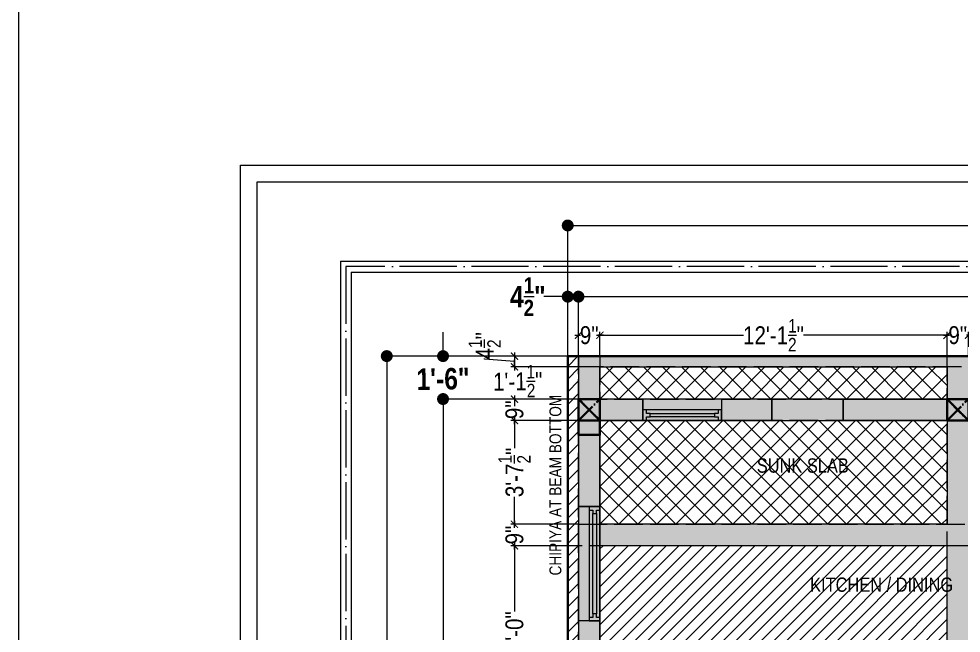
# Model space of a CAD drawing. Header units: millimetres. Extents: x 56222 to 154870, y -176352 to -121287.
# Drawn here: x 147873.1 to 148268.1, y -175837.6 to -175580.1 of the extents above; entities that cross this region are included whole.
import ezdxf

# ---------------------------------------------------------------- set-up
doc = ezdxf.new("R2010")
doc.units = ezdxf.units.MM
doc.header["$MEASUREMENT"] = 0
doc.header["$PDMODE"] = 35
doc.linetypes.add('ACAD_ISO02W100', pattern=[15, 12, -3])
doc.linetypes.add('ACAD_ISO04W100', pattern=[30, 24, -3, 0, -3])
doc.layers.get('Defpoints').update_dxf_attribs({"color": 220})
for name, color, linetype, lineweight in [('COLUMN', 1, 'Continuous', 30), ('COLUMN ( CENTER MARK )_', 5, 'ACAD_ISO04W100', 30), ('FIRST FLOOR ( TEXT )', 7, 'Continuous', 9), ('GROUND FLOOR', 7, 'Continuous', 9), ('GROUND FLOOR  ( PLINE )', 251, 'Continuous', 30), ('GROUND FLOOR ( DW_RAIL )', 7, 'Continuous', 9), ('SECTION', 7, 'Continuous', 9), ('X_SHEET', 7, 'Continuous', 9), ('XX~SLAB ( BEAM )~ ( DIM )', 7, 'Continuous', 9), ('XX~SLAB ( BEAM )~ ( HATCH )', 1, 'Continuous', 9), ('XX~SLAB ( HATCH )', 7, 'Continuous', 9), ('XX~STR BEAM', 5, 'ACAD_ISO02W100', 9)]:
    doc.layers.add(name, color=color, linetype=linetype, lineweight=lineweight)
doc.layers.add('GROUND FLOOR  ( Text )', color=251, linetype='Continuous')
doc.layers.add('XX~SLAB ( HATCH )~ PLINE', color=251, linetype='Continuous', lineweight=9, plot=False)
doc.layers.add('XX~SLAB ( PLINE )', color=251, linetype='Continuous', plot=False)
doc.styles.add("Cn_BT_0'-0", font='swissc.ttf')
doc.styles.add('Cn_BT_7½', font='swissc.ttf', dxfattribs={"height": 7.5})
doc.styles.add('Cn_BT_9 ( BOLD )', font='swisscb.ttf', dxfattribs={"height": 9})
doc.styles.add('KATHA', font='swissc.ttf')
doc.dimstyles.new('Cn_BT_7½', dxfattribs={"dimtxt": 9, "dimasz": 3, "dimexe": 1.5, "dimexo": 0, "dimgap": 0.09, "dimtad": 0, "dimdec": 3, "dimzin": 3, "dimdsep": 46, "dimlunit": 4, "dimtxsty": 'Cn_BT_7½', "dimblk": 'ARCHTICK', "dimcen": 0.09, "dimdle": 1.5, "dimclrd": 251, "dimclre": 251, "dimclrt": 14, "dimadec": 0, "dimazin": 0, "dimtfac": 0.75, "dimtdec": 3, "dimtofl": 0, "dimtmove": 0, "dimatfit": 3, "dimfxl": 0, "dimtolj": 1, "dimtzin": 0, "dimlwd": 15, "dimlwe": 15, "dimarcsym": 0})
doc.dimstyles.new('Cn_BT_9 ( BOLD )', dxfattribs={"dimtxt": 9, "dimasz": 5, "dimexe": 1.5, "dimexo": 0, "dimgap": 0.09, "dimtad": 0, "dimzin": 3, "dimdsep": 46, "dimlunit": 4, "dimtxsty": 'Cn_BT_9 ( BOLD )', "dimblk": 'DOT', "dimcen": 0.09, "dimdle": 1.5, "dimclrd": 251, "dimclre": 251, "dimclrt": 5, "dimadec": 0, "dimazin": 0, "dimtfac": 0.75, "dimtofl": 0, "dimtmove": 0, "dimatfit": 3, "dimfxl": 0, "dimtolj": 1, "dimtzin": 0, "dimlwd": 15, "dimlwe": 15, "dimarcsym": 0})
pattern_1 = [(45, (148103.1876, -176043.9437), (-2.65165, 2.65165), [])]

# ---------------------------------------------------------------- blocks, each defined once
blk = doc.blocks.new('_ArchTick')
at = {"color": 0, "linetype": 'ByBlock', "const_width": 0.15}
blk.add_lwpolyline([(-0.5, -0.5), (0.5, 0.5)], dxfattribs=at)
blk = doc.blocks.new('*D200')
at = {"layer": 'Defpoints', "color": 0, "transparency": 16777216}
for p in [(148103.19, -175721.44), (148080.87, -175725.94), (148107.69, -175725.94)]:
    blk.add_point(p, dxfattribs=at)
at = {"layer": 'XX~SLAB ( BEAM )~ ( DIM )', "color": 251, "lineweight": 15, "transparency": 16777216}
for p, q in [((148103.19, -175721.44), (148079.37, -175721.44)), ((148080.87, -175719.94), (148080.87, -175727.44)), ((148068.36, -175722.66), (148068.36, -175722.48)), ((148080.87, -175723.69), (148068.36, -175722.66)), ((148107.69, -175725.94), (148079.37, -175725.94))]:
    blk.add_line(p, q, dxfattribs=at)
at = {"layer": 'XX~SLAB ( BEAM )~ ( DIM )', "color": 251, "lineweight": 15, "transparency": 16777216, "xscale": 3, "yscale": 3, "zscale": 3}
for p, rotation in [((148080.87, -175721.44), 90), ((148080.87, -175725.94), 270)]:
    blk.add_blockref('_ArchTick', p, dxfattribs=dict(at, rotation=rotation))
at = {"layer": 'XX~SLAB ( BEAM )~ ( DIM )', "color": 14, "transparency": 16777216, "insert": (148068.36, -175717.11), "char_height": 7.5, "attachment_point": 5, "rotation": 90, "style": 'Cn_BT_7½'}
blk.add_mtext('\\A1;4{\\H0.750000x;\\S1/2;}"', dxfattribs=at)
blk = doc.blocks.new('*D199')
at = {"layer": 'Defpoints', "color": 0, "transparency": 16777216}
for p in [(148107.69, -175725.94), (148080.87, -175739.44), (148107.69, -175739.44)]:
    blk.add_point(p, dxfattribs=at)
at = {"layer": 'XX~SLAB ( BEAM )~ ( DIM )', "color": 251, "lineweight": 15, "transparency": 16777216}
for p, q in [((148107.69, -175725.94), (148079.37, -175725.94)), ((148080.87, -175725.94), (148080.87, -175722.94)), ((148107.69, -175739.44), (148079.37, -175739.44)), ((148080.87, -175739.44), (148080.87, -175742.44))]:
    blk.add_line(p, q, dxfattribs=at)
at = {"layer": 'XX~SLAB ( BEAM )~ ( DIM )', "color": 251, "lineweight": 15, "transparency": 16777216, "xscale": 3, "yscale": 3, "zscale": 3}
for p, rotation in [((148080.87, -175725.94), 270), ((148080.87, -175739.44), 90)]:
    blk.add_blockref('_ArchTick', p, dxfattribs=dict(at, rotation=rotation))
at = {"layer": 'XX~SLAB ( BEAM )~ ( DIM )', "color": 14, "transparency": 16777216, "insert": (148082.24, -175732.04), "char_height": 7.5, "attachment_point": 5, "rotation": 1, "style": 'Cn_BT_7½'}
blk.add_mtext('\\A1;1\'-1{\\H0.750000x;\\S1/2;}"', dxfattribs=at)
blk = doc.blocks.new('*D198')
at = {"layer": 'Defpoints', "color": 0, "transparency": 16777216}
for p in [(148107.69, -175739.44), (148080.87, -175748.44), (148107.69, -175748.44)]:
    blk.add_point(p, dxfattribs=at)
at = {"layer": 'XX~SLAB ( BEAM )~ ( DIM )', "color": 251, "lineweight": 15, "transparency": 16777216}
for p, q in [((148080.87, -175737.94), (148080.87, -175740.29)), ((148107.69, -175739.44), (148079.37, -175739.44)), ((148107.69, -175748.44), (148079.37, -175748.44)), ((148080.87, -175749.94), (148080.87, -175747.6))]:
    blk.add_line(p, q, dxfattribs=at)
at = {"layer": 'XX~SLAB ( BEAM )~ ( DIM )', "color": 251, "lineweight": 15, "transparency": 16777216, "xscale": 3, "yscale": 3, "zscale": 3}
for p, rotation in [((148080.87, -175739.44), 90), ((148080.87, -175748.44), 270)]:
    blk.add_blockref('_ArchTick', p, dxfattribs=dict(at, rotation=rotation))
at = {"layer": 'XX~SLAB ( BEAM )~ ( DIM )', "color": 14, "transparency": 16777216, "insert": (148080.87, -175743.94), "char_height": 7.5, "attachment_point": 5, "rotation": 90, "style": 'Cn_BT_7½'}
blk.add_mtext('\\A1;9"', dxfattribs=at)
blk = doc.blocks.new('*D197')
at = {"layer": 'Defpoints', "color": 0, "transparency": 16777216}
for p in [(148107.69, -175748.44), (148080.87, -175791.94), (148107.69, -175791.94)]:
    blk.add_point(p, dxfattribs=at)
at = {"layer": 'XX~SLAB ( BEAM )~ ( DIM )', "color": 251, "lineweight": 15, "transparency": 16777216}
for p, q in [((148107.69, -175748.44), (148079.37, -175748.44)), ((148080.87, -175746.94), (148080.87, -175759.97)), ((148080.87, -175793.44), (148080.87, -175780.42)), ((148107.69, -175791.94), (148079.37, -175791.94))]:
    blk.add_line(p, q, dxfattribs=at)
at = {"layer": 'XX~SLAB ( BEAM )~ ( DIM )', "color": 251, "lineweight": 15, "transparency": 16777216, "xscale": 3, "yscale": 3, "zscale": 3}
for p, rotation in [((148080.87, -175748.44), 90), ((148080.87, -175791.94), 270)]:
    blk.add_blockref('_ArchTick', p, dxfattribs=dict(at, rotation=rotation))
at = {"layer": 'XX~SLAB ( BEAM )~ ( DIM )', "color": 14, "transparency": 16777216, "insert": (148080.87, -175770.19), "char_height": 7.5, "attachment_point": 5, "rotation": 90, "style": 'Cn_BT_7½'}
blk.add_mtext('\\A1;3\'-7{\\H0.750000x;\\S1/2;}"', dxfattribs=at)
blk = doc.blocks.new('*D196')
at = {"layer": 'Defpoints', "color": 0, "transparency": 16777216}
for p in [(148107.69, -175791.94), (148080.87, -175800.94), (148107.69, -175800.94)]:
    blk.add_point(p, dxfattribs=at)
at = {"layer": 'XX~SLAB ( BEAM )~ ( DIM )', "color": 251, "lineweight": 15, "transparency": 16777216}
for p, q in [((148107.69, -175791.94), (148079.37, -175791.94)), ((148080.87, -175790.44), (148080.87, -175792.79)), ((148107.69, -175800.94), (148079.37, -175800.94)), ((148080.87, -175802.44), (148080.87, -175800.1))]:
    blk.add_line(p, q, dxfattribs=at)
at = {"layer": 'XX~SLAB ( BEAM )~ ( DIM )', "color": 251, "lineweight": 15, "transparency": 16777216, "xscale": 3, "yscale": 3, "zscale": 3}
for p, rotation in [((148080.87, -175791.94), 90), ((148080.87, -175800.94), 270)]:
    blk.add_blockref('_ArchTick', p, dxfattribs=dict(at, rotation=rotation))
at = {"layer": 'XX~SLAB ( BEAM )~ ( DIM )', "color": 14, "transparency": 16777216, "insert": (148080.87, -175796.44), "char_height": 7.5, "attachment_point": 5, "rotation": 90, "style": 'Cn_BT_7½'}
blk.add_mtext('\\A1;9"', dxfattribs=at)
blk = doc.blocks.new('*D195')
at = {"layer": 'Defpoints', "color": 0, "transparency": 16777216}
for p in [(148107.69, -175800.94), (148080.87, -175872.94), (148107.69, -175872.94)]:
    blk.add_point(p, dxfattribs=at)
at = {"layer": 'XX~SLAB ( BEAM )~ ( DIM )', "color": 251, "lineweight": 15, "transparency": 16777216}
for p, q in [((148107.69, -175800.94), (148079.37, -175800.94)), ((148080.87, -175799.44), (148080.87, -175828.43)), ((148080.87, -175874.44), (148080.87, -175845.46)), ((148107.69, -175872.94), (148079.37, -175872.94))]:
    blk.add_line(p, q, dxfattribs=at)
at = {"layer": 'XX~SLAB ( BEAM )~ ( DIM )', "color": 251, "lineweight": 15, "transparency": 16777216, "xscale": 3, "yscale": 3, "zscale": 3}
for p, rotation in [((148080.87, -175800.94), 90), ((148080.87, -175872.94), 270)]:
    blk.add_blockref('_ArchTick', p, dxfattribs=dict(at, rotation=rotation))
at = {"layer": 'XX~SLAB ( BEAM )~ ( DIM )', "color": 14, "transparency": 16777216, "insert": (148080.87, -175836.94), "char_height": 7.5, "attachment_point": 5, "rotation": 90, "style": 'Cn_BT_7½'}
blk.add_mtext('\\A1;6\'-0"', dxfattribs=at)
blk = doc.blocks.new('*D191')
at = {"layer": 'Defpoints', "color": 0, "transparency": 16777216}
for p in [(148116.69, -175712.7), (148107.69, -175721.44), (148116.69, -175721.44)]:
    blk.add_point(p, dxfattribs=at)
at = {"layer": 'XX~SLAB ( BEAM )~ ( DIM )', "color": 251, "lineweight": 15, "transparency": 16777216}
for p, q in [((148106.19, -175712.7), (148108.53, -175712.7)), ((148107.69, -175721.44), (148107.69, -175711.2)), ((148118.19, -175712.7), (148115.84, -175712.7)), ((148116.69, -175721.44), (148116.69, -175711.2))]:
    blk.add_line(p, q, dxfattribs=at)
at = {"layer": 'XX~SLAB ( BEAM )~ ( DIM )', "color": 251, "lineweight": 15, "transparency": 16777216, "xscale": 3, "yscale": 3, "zscale": 3, "rotation": 180}
blk.add_blockref('_ArchTick', (148107.69, -175712.7), dxfattribs=at)
at = {"layer": 'XX~SLAB ( BEAM )~ ( DIM )', "color": 251, "lineweight": 15, "transparency": 16777216, "xscale": 3, "yscale": 3, "zscale": 3}
blk.add_blockref('_ArchTick', (148116.69, -175712.7), dxfattribs=at)
at = {"layer": 'XX~SLAB ( BEAM )~ ( DIM )', "color": 14, "transparency": 16777216, "insert": (148112.19, -175712.7), "char_height": 7.5, "attachment_point": 5, "style": 'Cn_BT_7½'}
blk.add_mtext('\\A1;9"', dxfattribs=at)
blk = doc.blocks.new('*D190')
at = {"layer": 'Defpoints', "color": 0, "transparency": 16777216}
for p in [(148262.19, -175712.7), (148116.69, -175721.44), (148262.19, -175721.44)]:
    blk.add_point(p, dxfattribs=at)
at = {"layer": 'XX~SLAB ( BEAM )~ ( DIM )', "color": 251, "lineweight": 15, "transparency": 16777216}
for p, q in [((148115.19, -175712.7), (148176.9, -175712.7)), ((148116.69, -175721.44), (148116.69, -175711.2)), ((148263.69, -175712.7), (148201.97, -175712.7)), ((148262.19, -175721.44), (148262.19, -175711.2))]:
    blk.add_line(p, q, dxfattribs=at)
at = {"layer": 'XX~SLAB ( BEAM )~ ( DIM )', "color": 251, "lineweight": 15, "transparency": 16777216, "xscale": 3, "yscale": 3, "zscale": 3, "rotation": 180}
blk.add_blockref('_ArchTick', (148116.69, -175712.7), dxfattribs=at)
at = {"layer": 'XX~SLAB ( BEAM )~ ( DIM )', "color": 251, "lineweight": 15, "transparency": 16777216, "xscale": 3, "yscale": 3, "zscale": 3}
blk.add_blockref('_ArchTick', (148262.19, -175712.7), dxfattribs=at)
at = {"layer": 'XX~SLAB ( BEAM )~ ( DIM )', "color": 14, "transparency": 16777216, "insert": (148189.44, -175712.7), "char_height": 7.5, "attachment_point": 5, "style": 'Cn_BT_7½'}
blk.add_mtext('\\A1;12\'-1{\\H0.750000x;\\S1/2;}"', dxfattribs=at)
blk = doc.blocks.new('*D189')
at = {"layer": 'Defpoints', "color": 0, "transparency": 16777216}
for p in [(148271.19, -175712.7), (148262.19, -175721.44), (148271.19, -175721.44)]:
    blk.add_point(p, dxfattribs=at)
at = {"layer": 'XX~SLAB ( BEAM )~ ( DIM )', "color": 251, "lineweight": 15, "transparency": 16777216}
for p, q in [((148260.69, -175712.7), (148263.03, -175712.7)), ((148262.19, -175721.44), (148262.19, -175711.2)), ((148272.69, -175712.7), (148270.34, -175712.7)), ((148271.19, -175721.44), (148271.19, -175711.2))]:
    blk.add_line(p, q, dxfattribs=at)
at = {"layer": 'XX~SLAB ( BEAM )~ ( DIM )', "color": 251, "lineweight": 15, "transparency": 16777216, "xscale": 3, "yscale": 3, "zscale": 3, "rotation": 180}
blk.add_blockref('_ArchTick', (148262.19, -175712.7), dxfattribs=at)
at = {"layer": 'XX~SLAB ( BEAM )~ ( DIM )', "color": 251, "lineweight": 15, "transparency": 16777216, "xscale": 3, "yscale": 3, "zscale": 3}
blk.add_blockref('_ArchTick', (148271.19, -175712.7), dxfattribs=at)
at = {"layer": 'XX~SLAB ( BEAM )~ ( DIM )', "color": 14, "transparency": 16777216, "insert": (148266.69, -175712.7), "char_height": 7.5, "attachment_point": 5, "style": 'Cn_BT_7½'}
blk.add_mtext('\\A1;9"', dxfattribs=at)
blk = doc.blocks.new('_Dot')
at = {"color": 0, "linetype": 'ByBlock', "lineweight": -2}
blk.add_line((-0.5, 0), (-1, 0), dxfattribs=at)
at = {"color": 0, "linetype": 'ByBlock', "const_width": 0.5}
blk.add_lwpolyline([(-0.25, 0, 1), (0.25, 0, 1)], format="xyb", close=True, dxfattribs=at)
blk = doc.blocks.new('*D159')
at = {"layer": 'Defpoints', "color": 0, "transparency": 16777216}
for p in [(148103.19, -175721.44), (148050.92, -175739.44), (148107.69, -175739.44)]:
    blk.add_point(p, dxfattribs=at)
at = {"layer": 'XX~SLAB ( BEAM )~ ( DIM )', "color": 251, "lineweight": 15, "transparency": 16777216}
for p, q in [((148050.92, -175716.44), (148050.92, -175711.44)), ((148103.19, -175721.44), (148049.42, -175721.44)), ((148107.69, -175739.44), (148049.42, -175739.44)), ((148050.92, -175744.44), (148050.92, -175749.44))]:
    blk.add_line(p, q, dxfattribs=at)
at = {"layer": 'XX~SLAB ( BEAM )~ ( DIM )', "color": 251, "lineweight": 15, "transparency": 16777216, "xscale": 5, "yscale": 5, "zscale": 5}
for p, rotation in [((148050.92, -175721.44), 270), ((148050.92, -175739.44), 90)]:
    blk.add_blockref('_Dot', p, dxfattribs=dict(at, rotation=rotation))
at = {"layer": 'XX~SLAB ( BEAM )~ ( DIM )', "color": 5, "transparency": 16777216, "insert": (148050.92, -175731.05), "char_height": 9, "attachment_point": 5, "rotation": 1, "style": 'Cn_BT_9 ( BOLD )'}
blk.add_mtext('\\A1;1\'-6"', dxfattribs=at)
blk = doc.blocks.new('*D158')
at = {"layer": 'Defpoints', "color": 0, "transparency": 16777216}
for p in [(148107.69, -175739.44), (148050.92, -176031.94), (148107.69, -176031.94)]:
    blk.add_point(p, dxfattribs=at)
at = {"layer": 'XX~SLAB ( BEAM )~ ( DIM )', "color": 251, "lineweight": 15, "transparency": 16777216}
for p, q in [((148107.69, -175739.44), (148049.42, -175739.44)), ((148050.92, -175744.44), (148050.92, -175870.07)), ((148050.92, -176026.94), (148050.92, -175901.32)), ((148107.69, -176031.94), (148049.42, -176031.94))]:
    blk.add_line(p, q, dxfattribs=at)
at = {"layer": 'XX~SLAB ( BEAM )~ ( DIM )', "color": 251, "lineweight": 15, "transparency": 16777216, "xscale": 5, "yscale": 5, "zscale": 5}
for p, rotation in [((148050.92, -175739.44), 90), ((148050.92, -176031.94), 270)]:
    blk.add_blockref('_Dot', p, dxfattribs=dict(at, rotation=rotation))
at = {"layer": 'XX~SLAB ( BEAM )~ ( DIM )', "color": 5, "transparency": 16777216, "insert": (148050.92, -175885.69), "char_height": 9, "attachment_point": 5, "rotation": 90, "style": 'Cn_BT_9 ( BOLD )'}
blk.add_mtext('\\A1;24\'-4{\\H0.750000x;\\S1/2;}"', dxfattribs=at)
blk = doc.blocks.new('*D156')
at = {"layer": 'Defpoints', "color": 0, "transparency": 16777216}
for p in [(148107.69, -175696.52), (148103.19, -175721.44), (148107.69, -175721.44)]:
    blk.add_point(p, dxfattribs=at)
at = {"layer": 'XX~SLAB ( BEAM )~ ( DIM )', "color": 251, "lineweight": 15, "transparency": 16777216}
for p, q in [((148098.19, -175696.52), (148093.19, -175696.52)), ((148103.19, -175721.44), (148103.19, -175695.02)), ((148107.69, -175721.44), (148107.69, -175695.02)), ((148112.69, -175696.52), (148117.69, -175696.52))]:
    blk.add_line(p, q, dxfattribs=at)
at = {"layer": 'XX~SLAB ( BEAM )~ ( DIM )', "color": 251, "lineweight": 15, "transparency": 16777216, "xscale": 5, "yscale": 5, "zscale": 5}
blk.add_blockref('_Dot', (148103.19, -175696.52), dxfattribs=at)
at = {"layer": 'XX~SLAB ( BEAM )~ ( DIM )', "color": 251, "lineweight": 15, "transparency": 16777216, "xscale": 5, "yscale": 5, "zscale": 5, "rotation": 180}
blk.add_blockref('_Dot', (148107.69, -175696.52), dxfattribs=at)
at = {"layer": 'XX~SLAB ( BEAM )~ ( DIM )', "color": 5, "transparency": 16777216, "insert": (148086.49, -175696.52), "char_height": 9, "attachment_point": 5, "style": 'Cn_BT_9 ( BOLD )'}
blk.add_mtext('\\A1;4{\\H0.750000x;\\S1/2;}"', dxfattribs=at)
blk = doc.blocks.new('*D155')
at = {"layer": 'Defpoints', "color": 0, "transparency": 16777216}
for p in [(148508.19, -175696.52), (148107.69, -175721.44), (148508.19, -175721.44)]:
    blk.add_point(p, dxfattribs=at)
at = {"layer": 'XX~SLAB ( BEAM )~ ( DIM )', "color": 251, "lineweight": 15, "transparency": 16777216}
for p, q in [((148107.69, -175721.44), (148107.69, -175695.02)), ((148112.69, -175696.52), (148292.3, -175696.52)), ((148503.19, -175696.52), (148323.58, -175696.52)), ((148508.19, -175721.44), (148508.19, -175695.02))]:
    blk.add_line(p, q, dxfattribs=at)
at = {"layer": 'XX~SLAB ( BEAM )~ ( DIM )', "color": 251, "lineweight": 15, "transparency": 16777216, "xscale": 5, "yscale": 5, "zscale": 5, "rotation": 180}
blk.add_blockref('_Dot', (148107.69, -175696.52), dxfattribs=at)
at = {"layer": 'XX~SLAB ( BEAM )~ ( DIM )', "color": 251, "lineweight": 15, "transparency": 16777216, "xscale": 5, "yscale": 5, "zscale": 5}
blk.add_blockref('_Dot', (148508.19, -175696.52), dxfattribs=at)
at = {"layer": 'XX~SLAB ( BEAM )~ ( DIM )', "color": 5, "transparency": 16777216, "insert": (148307.94, -175696.52), "char_height": 9, "attachment_point": 5, "style": 'Cn_BT_9 ( BOLD )'}
blk.add_mtext('\\A1;33\'-4{\\H0.750000x;\\S1/2;}"', dxfattribs=at)
blk = doc.blocks.new('*D154')
at = {"layer": 'Defpoints', "color": 0, "transparency": 16777216}
for p in [(148103.19, -175721.44), (148027.34, -176043.94), (148103.19, -176043.94)]:
    blk.add_point(p, dxfattribs=at)
at = {"layer": 'XX~SLAB ( BEAM )~ ( DIM )', "color": 251, "lineweight": 15, "transparency": 16777216}
for p, q in [((148103.19, -175721.44), (148025.84, -175721.44)), ((148027.34, -175726.44), (148027.34, -175864.07)), ((148027.34, -176038.94), (148027.34, -175901.31)), ((148103.19, -176043.94), (148025.84, -176043.94))]:
    blk.add_line(p, q, dxfattribs=at)
at = {"layer": 'XX~SLAB ( BEAM )~ ( DIM )', "color": 251, "lineweight": 15, "transparency": 16777216, "xscale": 5, "yscale": 5, "zscale": 5}
for p, rotation in [((148027.34, -175721.44), 90), ((148027.34, -176043.94), 270)]:
    blk.add_blockref('_Dot', p, dxfattribs=dict(at, rotation=rotation))
at = {"layer": 'XX~SLAB ( BEAM )~ ( DIM )', "color": 5, "transparency": 16777216, "insert": (148027.34, -175882.69), "char_height": 9, "attachment_point": 5, "rotation": 90, "style": 'Cn_BT_9 ( BOLD )'}
blk.add_mtext('\\A1;26\'-10{\\H0.750000x;\\S1/2;}"', dxfattribs=at)
blk = doc.blocks.new('*D153')
at = {"layer": 'Defpoints', "color": 0, "transparency": 16777216}
for p in [(148508.19, -175666.69), (148103.19, -175721.44), (148508.19, -175721.44)]:
    blk.add_point(p, dxfattribs=at)
at = {"layer": 'XX~SLAB ( BEAM )~ ( DIM )', "color": 251, "lineweight": 15, "transparency": 16777216}
for p, q in [((148103.19, -175721.44), (148103.19, -175665.19)), ((148108.19, -175666.69), (148292.12, -175666.69)), ((148503.19, -175666.69), (148319.26, -175666.69)), ((148508.19, -175721.44), (148508.19, -175665.19))]:
    blk.add_line(p, q, dxfattribs=at)
at = {"layer": 'XX~SLAB ( BEAM )~ ( DIM )', "color": 251, "lineweight": 15, "transparency": 16777216, "xscale": 5, "yscale": 5, "zscale": 5, "rotation": 180}
blk.add_blockref('_Dot', (148103.19, -175666.69), dxfattribs=at)
at = {"layer": 'XX~SLAB ( BEAM )~ ( DIM )', "color": 251, "lineweight": 15, "transparency": 16777216, "xscale": 5, "yscale": 5, "zscale": 5}
blk.add_blockref('_Dot', (148508.19, -175666.69), dxfattribs=at)
at = {"layer": 'XX~SLAB ( BEAM )~ ( DIM )', "color": 5, "transparency": 16777216, "insert": (148305.69, -175666.69), "char_height": 9, "attachment_point": 5, "style": 'Cn_BT_9 ( BOLD )'}
blk.add_mtext('\\A1;33\'-9"', dxfattribs=at)

msp = doc.modelspace()

# ---------------------------------------------------------------- hatches: boundary and pattern name
at = {"layer": 'XX~SLAB ( BEAM )~ ( HATCH )'}
h = msp.add_hatch(dxfattribs=at)
h.set_pattern_fill('AR-CONC', color=256, style=0)
h.set_pattern_definition([(50, (148103.1876, -176043.9437), (7.1726, -0.62752), [0.75, -8.25]), (355, (148103.1876, -176043.944), (-1.38751, 7.52192), [0.6, -6.6]), (100.4514, (148103.785, -176043.996), (5.78509, 6.8944), [0.6374, -7.01142]), (46.1842, (148103.188, -176041.944), (10.67241, -1.65519), [1.125, -12.375]), (96.6356, (148104.077, -176042.082), (9.34663, 9.74118), [0.9561, -10.51713]), (351.1842, (148103.188, -176041.944), (9.34662, 9.74119), [0.9, -9.9]), (21, (148104.1876, -176042.4437), (5.96907, -4.02619), [0.75, -8.25]), (326, (148104.1876, -176042.444), (2.43315, 7.2515), [0.6, -6.6]), (71.4514, (148104.685, -176042.779), (8.40223, 3.225305), [0.6374, -7.01142]), (37.5, (148103.1876, -176043.9437), (0.121599, 3.328939), [0, -6.52, 0, -6.7, 0, -6.625]), (7.5, (148103.1876, -176043.9437), (2.630695, 3.944117), [0, -3.82, 0, -6.37, 0, -2.525]), (327.5, (148100.9576, -176043.9437), (5.338224, -0.225549), [0, -2.5, 0, -7.8, 0, -10.35]), (317.5, (148099.9576, -176043.9437), (5.83186, 1.00105), [0, -3.25, 0, -5.18, 0, -7.35])])
h.paths.add_polyline_path([(148103.1876, -175721.4437), (148508.1876, -175721.4437), (148508.1872, -176031.9437), (148499.1875, -176031.9437), (148499.1876, -176013.9437), (148418.1876, -176013.9437), (148418.1876, -176031.9437), (148262.1876, -176031.9437), (148262.1876, -176043.9437), (148103.1876, -176043.9437)])
h.paths.add_polyline_path([(148262.1876, -176043.9437), (148116.6876, -176043.9437), (148116.6876, -176031.9437), (148262.1876, -176031.9437)], flags=17)
h.paths.add_polyline_path([(148107.6876, -176043.9437), (148103.1876, -176043.9437), (148103.1876, -175721.4437), (148107.6876, -175721.4437)], flags=16)
h.paths.add_polyline_path([(148116.6876, -175872.9437), (148262.1876, -175872.9437), (148262.1876, -175800.9437), (148116.6876, -175800.9437)], flags=16)
h.paths.add_polyline_path([(148116.6876, -175748.4437), (148262.1876, -175748.4437), (148262.1876, -175791.9437), (148116.6876, -175791.9437)], flags=16)
h.paths.add_polyline_path([(148116.6876, -175725.9437), (148262.1876, -175725.9437), (148262.1876, -175739.4437), (148116.6876, -175739.4437)], flags=16)
h.paths.add_polyline_path([(148271.1876, -175725.9437), (148340.1876, -175725.9437), (148340.1876, -175739.4437), (148271.1876, -175739.4437)], flags=16)
h.paths.add_polyline_path([(148271.1876, -175748.4437), (148340.1876, -175748.4437), (148340.1876, -175791.9437), (148271.1876, -175791.9437)], flags=16)
h.paths.add_polyline_path([(148349.1876, -175748.4437), (148499.1876, -175748.4437), (148499.1876, -175877.4437), (148349.1876, -175877.4437)], flags=16)
h.paths.add_polyline_path([(148271.1876, -175877.4437), (148340.1876, -175877.4437), (148340.1876, -175800.9437), (148271.1876, -175800.9437)], flags=16)
h.paths.add_polyline_path([(148349.1876, -175725.9437), (148499.1876, -175725.9437), (148499.1876, -175739.4437), (148349.1876, -175739.4437)], flags=16)
h.paths.add_polyline_path([(148418.1876, -175886.4437), (148499.1876, -175886.4437), (148499.1876, -176004.9437), (148418.1876, -176004.9437)], flags=16)
h.paths.add_polyline_path([(148271.1876, -175886.4437), (148409.1876, -175886.4437), (148409.1876, -175917.9437), (148271.1876, -175917.9437)], flags=16)
h.paths.add_polyline_path([(148271.1876, -175926.9437), (148409.1876, -175926.9437), (148409.1876, -176031.9437), (148271.1876, -176031.9437)], flags=16)
h.paths.add_polyline_path([(148116.6876, -176022.9437), (148262.1876, -176022.9437), (148262.1876, -175881.9437), (148116.6876, -175881.9437)], flags=16)
at = {"layer": 'XX~SLAB ( HATCH )'}
h = msp.add_hatch(dxfattribs=at)
h.set_pattern_fill('ANSI31', color=5, scale=30, style=0)
h.set_pattern_definition(pattern_1)
h.paths.add_polyline_path([(148107.6876, -176043.9437), (148103.1876, -176043.9437), (148103.1876, -175721.4437), (148107.6876, -175721.4437)])
h = msp.add_hatch(dxfattribs=at)
h.set_pattern_fill('ANSI31', color=6, scale=30, style=0)
h.set_pattern_definition(pattern_1)
h.paths.add_polyline_path([(148107.6876, -176043.9437), (148103.1876, -176043.9437), (148103.1876, -175721.4437), (148107.6876, -175721.4437)])
h = msp.add_hatch(dxfattribs=at)
h.set_pattern_fill('ANSI37', color=5, scale=45, style=0)
h.set_pattern_definition([(45, (148116.6876, -175739.4437), (-3.97748, 3.97748), []), (135, (148116.6876, -175739.4437), (-3.97748, -3.97748), [])])
h.paths.add_polyline_path([(148116.6876, -175725.9437), (148262.1876, -175725.9437), (148262.1876, -175739.4437), (148116.6876, -175739.4437)])
h = msp.add_hatch(dxfattribs=at)
h.set_pattern_fill('ANSI37', color=5, scale=45, style=0)
h.set_pattern_definition([(45, (148116.6876, -175791.9437), (-3.97748, 3.97748), []), (135, (148116.6876, -175791.9437), (-3.97748, -3.97748), [])])
h.paths.add_polyline_path([(148116.6876, -175748.4437), (148262.1876, -175748.4437), (148262.1876, -175791.9437), (148116.6876, -175791.9437)])
h = msp.add_hatch(dxfattribs=at)
h.set_pattern_fill('ANSI31', color=256, scale=30, style=0)
h.set_pattern_definition([(45, (148116.6876, -175971.9437), (-2.65165, 2.65165), [])])
h.paths.add_polyline_path([(148116.6876, -175872.9437), (148262.1876, -175872.9437), (148262.1876, -175800.9437), (148116.6876, -175800.9437)])

# ---------------------------------------------------------------- linework, layer by layer
at = {"layer": 'COLUMN'}
for points in [[(148107.6876, -175739.4437), (148116.6876, -175739.4437), (148116.6876, -175754.4437), (148107.6876, -175754.4437)], [(148262.1876, -175739.4437), (148271.1876, -175739.4437), (148271.1876, -175748.4437), (148262.1876, -175748.4437)]]:
    msp.add_lwpolyline(points, close=True, dxfattribs=at)
at = {"layer": 'COLUMN ( CENTER MARK )_', "ltscale": 0.35}
for points in [[(148116.6876, -175739.4437), (148116.6876, -175748.4437), (148107.6876, -175748.4437), (148116.6876, -175739.4437), (148107.6876, -175739.4437), (148116.6876, -175748.4437), (148107.6876, -175739.4437), (148107.6876, -175748.4437), (148116.6876, -175748.4437)], [(148271.1876, -175739.4437), (148271.1876, -175748.4437), (148262.1876, -175748.4437), (148271.1876, -175739.4437), (148262.1876, -175739.4437), (148271.1876, -175748.4437), (148262.1876, -175739.4437), (148262.1876, -175748.4437), (148271.1876, -175748.4437)]]:
    msp.add_lwpolyline(points, close=True, dxfattribs=at)
at = {"layer": 'GROUND FLOOR'}
for p, q in [((148007.9376, -175681.6937), (148508.1876, -175681.6937)), ((148007.9376, -175681.6937), (148007.9376, -176148.6937)), ((148012.4376, -175686.1937), (148508.1876, -175686.1937)), ((148012.4376, -175686.1937), (148012.4376, -176144.1937)), ((148107.6876, -175739.4437), (148107.6876, -176031.9437)), ((148508.1876, -175739.4437), (148107.6876, -175739.4437)), ((148134.6876, -175739.4437), (148134.6876, -175748.4437)), ((148167.6876, -175739.4437), (148167.6876, -175748.4437)), ((148188.6876, -175739.4437), (148188.6876, -175748.4437)), ((148218.6876, -175739.4437), (148218.6876, -175748.4437)), ((148116.6876, -175748.4437), (148116.6876, -175868.4437)), ((148188.6876, -175748.4437), (148116.6876, -175748.4437)), ((148344.6876, -175748.4437), (148218.6876, -175748.4437)), ((148116.6876, -175784.4437), (148107.6876, -175784.4437)), ((148116.6876, -175832.4437), (148107.6876, -175832.4437))]:
    msp.add_line(p, q, dxfattribs=at)
at = {"layer": 'GROUND FLOOR', "linetype": 'ACAD_ISO02W100', "ltscale": 0.7}
msp.add_line((148107.6876, -175739.4437), (148107.6876, -175721.4437), dxfattribs=at)
at = {"layer": 'GROUND FLOOR', "color": 1, "linetype": 'ACAD_ISO04W100'}
msp.add_lwpolyline([(148508.1876, -175683.9437), (148010.1876, -175683.9437), (148010.1876, -176146.4437), (148508.1876, -176146.4437)], dxfattribs=at)
at = {"layer": 'GROUND FLOOR', "color": 1, "linetype": 'ACAD_ISO02W100', "ltscale": 0.7}
msp.add_lwpolyline([(148262.1876, -176031.9437), (148262.1876, -176043.9437), (148103.1876, -176043.9437), (148103.1876, -175721.4437), (148508.1876, -175721.4437)], dxfattribs=at)
at = {"layer": 'GROUND FLOOR  ( PLINE )', "lineweight": 9}
for points in [[(148134.6876, -175739.4437), (148107.6876, -175739.4437), (148107.6876, -175784.4437), (148116.6876, -175784.4437), (148116.6876, -175748.4437), (148134.6876, -175748.4437)], [(148188.6876, -175739.4437), (148167.6876, -175739.4437), (148167.6876, -175748.4437), (148188.6876, -175748.4437)], [(148218.6876, -175739.4437), (148397.1876, -175739.4437), (148397.1876, -175748.4437), (148349.1876, -175748.4437), (148349.1876, -175877.4437), (148367.1876, -175877.4437), (148367.1876, -175881.9437), (148308.6876, -175881.9437), (148308.6876, -175877.4437), (148344.6876, -175877.4437), (148344.6876, -175748.4437), (148218.6876, -175748.4437)], [(148116.6876, -175872.9437), (148176.6876, -175872.9437), (148176.6876, -175868.4437), (148116.6876, -175868.4437), (148116.6876, -175832.4437), (148107.6876, -175832.4437), (148107.6876, -175911.9437), (148116.6876, -175911.9437)]]:
    msp.add_lwpolyline(points, close=True, dxfattribs=at)
at = {"layer": 'GROUND FLOOR ( DW_RAIL )'}
for points in [[(148167.6876, -175743.9437), (148166.1876, -175743.9437), (148166.1876, -175745.4437), (148164.6876, -175745.4437), (148164.6876, -175746.9437), (148137.6876, -175746.9437), (148137.6876, -175745.4437), (148136.1876, -175745.4437), (148136.1876, -175743.9437), (148134.6876, -175743.9437), (148134.6876, -175748.4437), (148136.1876, -175748.4437), (148136.1876, -175746.9437), (148137.6876, -175746.9437), (148137.6876, -175745.4437), (148164.6876, -175745.4437), (148164.6876, -175746.9437), (148166.1876, -175746.9437), (148166.1876, -175748.4437), (148167.6876, -175748.4437), (148167.6876, -175743.9437), (148134.6876, -175743.9437), (148134.6876, -175748.4437), (148167.6876, -175748.4437)], [(148116.6876, -175832.4437), (148116.6876, -175830.9437), (148115.1876, -175830.9437), (148115.1876, -175829.4437), (148113.6876, -175829.4437), (148113.6876, -175787.4437), (148115.1876, -175787.4437), (148115.1876, -175785.9437), (148116.6876, -175785.9437), (148116.6876, -175784.4437), (148112.1876, -175784.4437), (148112.1876, -175785.9437), (148113.6876, -175785.9437), (148113.6876, -175787.4437), (148115.1876, -175787.4437), (148115.1876, -175829.4437), (148113.6876, -175829.4437), (148113.6876, -175830.9437), (148112.1876, -175830.9437), (148112.1876, -175832.4437), (148116.6876, -175832.4437), (148116.6876, -175784.4437), (148112.1876, -175784.4437), (148112.1876, -175832.4437)]]:
    msp.add_lwpolyline(points, close=True, dxfattribs=at)
at = {"layer": 'SECTION'}
msp.add_lwpolyline([(147873.111, -174807.8014), (151005.4513, -174807.8014), (151005.4513, -176352.3903), (147873.111, -176352.3903)], close=True, dxfattribs=at)
at = {"layer": 'X_SHEET'}
for points in [[(148733.163, -176176.3276), (147966.0147, -176176.3276), (147966.0147, -175641.3948), (148733.163, -175641.3948)], [(148726.163, -176169.3276), (147973.0147, -176169.3276), (147973.0147, -175648.3948), (148726.163, -175648.3948)]]:
    msp.add_lwpolyline(points, close=True, dxfattribs=at)
at = {"layer": 'XX~SLAB ( HATCH )~ PLINE', "color": 0}
for points in [[(148107.6876, -176043.9437), (148103.1876, -176043.9437), (148103.1876, -175721.4437), (148107.6876, -175721.4437)], [(148107.6876, -176043.9437), (148103.1876, -176043.9437), (148103.1876, -175721.4437), (148107.6876, -175721.4437)], [(148116.6876, -175725.9437), (148262.1876, -175725.9437), (148262.1876, -175739.4437), (148116.6876, -175739.4437)], [(148116.6876, -175748.4437), (148262.1876, -175748.4437), (148262.1876, -175791.9437), (148116.6876, -175791.9437)], [(148116.6876, -175872.9437), (148262.1876, -175872.9437), (148262.1876, -175800.9437), (148116.6876, -175800.9437)]]:
    msp.add_lwpolyline(points, close=True, dxfattribs=at)
at = {"layer": 'XX~SLAB ( PLINE )', "color": 250, "lineweight": 30}
msp.add_lwpolyline([(148103.1876, -175721.4437), (148508.1876, -175721.4437), (148508.1872, -176031.9437), (148499.1875, -176031.9437), (148499.1876, -176013.9437), (148418.1876, -176013.9437), (148418.1876, -176031.9437), (148262.1876, -176031.9437), (148262.1876, -176043.9437), (148103.1876, -176043.9437)], close=True, dxfattribs=at)
at = {"layer": 'XX~STR BEAM', "color": 5}
for points in [[(148116.6876, -176043.9437), (148107.6876, -176043.9437), (148107.6876, -175721.4437), (148116.6876, -175721.4437)], [(148107.6876, -175725.9437), (148107.6876, -175721.4437), (148508.1876, -175721.4437), (148508.1876, -175725.9437)], [(148271.1876, -176031.9437), (148262.1876, -176031.9437), (148262.1876, -175721.4437), (148271.1876, -175721.4437)], [(148107.6876, -175748.4437), (148107.6876, -175739.4437), (148508.1876, -175739.4437), (148508.1876, -175748.4437)], [(148107.6876, -175800.9437), (148107.6876, -175791.9437), (148349.1876, -175791.9437), (148349.1876, -175800.9437)]]:
    msp.add_lwpolyline(points, close=True, dxfattribs=at)

# ---------------------------------------------------------------- texts
at = {"layer": 'FIRST FLOOR ( TEXT )', "color": 6, "insert": (148098.0514, -175775.508), "char_height": 5, "attachment_point": 5, "rotation": 90, "style": 'KATHA'}
msp.add_mtext('CHIPIYA AT BEAM BOTTOM', dxfattribs=at)
at = {"layer": 'FIRST FLOOR ( TEXT )', "color": 5, "insert": (148201.7256, -175767.3398), "char_height": 6, "attachment_point": 5, "style": 'KATHA'}
msp.add_mtext('SUNK SLAB', dxfattribs=at)
at = {"layer": 'GROUND FLOOR  ( Text )', "insert": (148234.7692, -175817.2716), "char_height": 6, "attachment_point": 5, "style": "Cn_BT_0'-0"}
msp.add_mtext('KITCHEN / DINING', dxfattribs=at)

# ---------------------------------------------------------------- dimensions: what is measured, and where the dimension line sits
at = {"layer": 'XX~SLAB ( BEAM )~ ( DIM )'}
for base, p1, p2, picture, middle in [((148508.1876, -175666.6907), (148103.1876, -175721.4437), (148508.1876, -175721.4431), '*D153', (148305.6876, -175666.6907)), ((148508.1876, -175696.521), (148107.6876, -175721.4437), (148508.1876, -175721.4437), '*D155', (148307.9376, -175696.521))]:
    dim = msp.add_linear_dim(base=base, p1=p1, p2=p2, dimstyle='Cn_BT_9 ( BOLD )', dxfattribs=at)
    dim.commit()
    dim.dimension.update_dxf_attribs({"geometry": picture, "text_midpoint": middle})
dim = msp.add_linear_dim(base=(148107.6876, -175696.521), p1=(148103.1876, -175721.4437), p2=(148107.6876, -175721.4437), dimstyle='Cn_BT_9 ( BOLD )', dxfattribs=at)
dim.commit()
dim.dimension.update_dxf_attribs({"geometry": '*D156', "text_midpoint": (148086.4907, -175696.521), "dimtype": 160})
dim = msp.add_linear_dim(base=(148080.869, -175725.9437), p1=(148103.1876, -175721.4437), p2=(148107.6876, -175725.9437), angle=90, dimstyle='Cn_BT_7½', override={"dimtmove": 1}, dxfattribs=at)
dim.commit()
dim.dimension.update_dxf_attribs({"geometry": '*D200', "text_midpoint": (148068.3615, -175722.3924), "dimtype": 160})
for base, p1, p2, picture, middle in [((148262.1876, -175712.6969), (148116.6876, -175721.4437), (148262.1876, -175721.4437), '*D190', (148189.4376, -175712.6969)), ((148116.6876, -175712.6969), (148107.6876, -175721.4437), (148116.6876, -175721.4437), '*D191', (148112.1876, -175712.6969)), ((148271.1876, -175712.6969), (148262.1876, -175721.4437), (148271.1876, -175721.4437), '*D189', (148266.6876, -175712.6969))]:
    dim = msp.add_linear_dim(base=base, p1=p1, p2=p2, dimstyle='Cn_BT_7½', override={"dimtmove": 1}, dxfattribs=at)
    dim.commit()
    dim.dimension.update_dxf_attribs({"geometry": picture, "text_midpoint": middle})
dim = msp.add_linear_dim(base=(148050.9229, -175739.4437), p1=(148103.1876, -175721.4437), p2=(148107.6876, -175739.4437), angle=90, dimstyle='Cn_BT_9 ( BOLD )', dxfattribs=at)
dim.commit()
dim.dimension.update_dxf_attribs({"geometry": '*D159', "text_midpoint": (148050.9229, -175731.0544), "dimtype": 160, "text_rotation": 1})
for base, p1, p2, picture, middle in [((148027.3366, -176043.9437), (148103.1876, -175721.4437), (148103.1876, -176043.9437), '*D154', (148027.3366, -175882.6937)), ((148050.9229, -176031.9437), (148107.6876, -175739.4437), (148107.6876, -176031.9437), '*D158', (148050.9229, -175885.6937))]:
    dim = msp.add_linear_dim(base=base, p1=p1, p2=p2, angle=90, dimstyle='Cn_BT_9 ( BOLD )', dxfattribs=at)
    dim.commit()
    dim.dimension.update_dxf_attribs({"geometry": picture, "text_midpoint": middle})
dim = msp.add_linear_dim(base=(148080.869, -175739.4437), p1=(148107.6876, -175725.9437), p2=(148107.6876, -175739.4437), angle=90, dimstyle='Cn_BT_7½', override={"dimtmove": 2}, dxfattribs=at)
dim.commit()
dim.dimension.update_dxf_attribs({"geometry": '*D199', "text_midpoint": (148082.2363, -175732.0423), "dimtype": 160, "text_rotation": 1})
for base, p1, p2, picture, middle in [((148080.869, -175748.4437), (148107.6876, -175739.4437), (148107.6876, -175748.4437), '*D198', (148080.869, -175743.9437)), ((148080.869, -175791.9437), (148107.6876, -175748.4437), (148107.6876, -175791.9437), '*D197', (148080.869, -175770.1937)), ((148080.869, -175800.9437), (148107.6876, -175791.9437), (148107.6876, -175800.9437), '*D196', (148080.869, -175796.4437)), ((148080.869, -175872.9437), (148107.6876, -175800.9437), (148107.6876, -175872.9437), '*D195', (148080.869, -175836.9437))]:
    dim = msp.add_linear_dim(base=base, p1=p1, p2=p2, angle=90, dimstyle='Cn_BT_7½', override={"dimtmove": 1}, dxfattribs=at)
    dim.commit()
    dim.dimension.update_dxf_attribs({"geometry": picture, "text_midpoint": middle})

doc.saveas('drawing.dxf')
